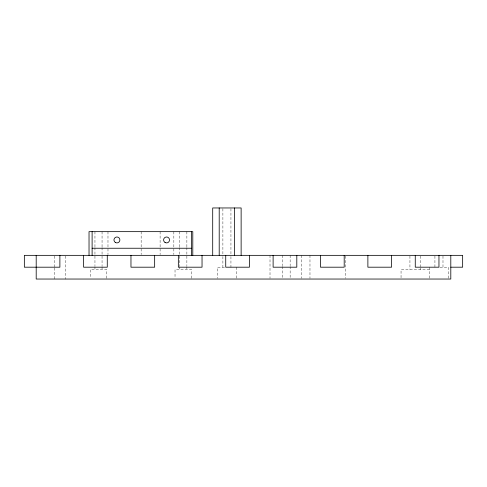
<?xml version="1.0" encoding="UTF-8"?>
<svg xmlns="http://www.w3.org/2000/svg" width="487" height="487" viewBox="0 0 487 487"><rect width="100%" height="100%" fill="white"/><g stroke="black" fill="none" stroke-linecap="round" stroke-linejoin="round"><path stroke-width="0.37" stroke-dasharray="2.44 1.83" d="M224.464 267.193L217.439 267.193L217.439 278.296M439.998 267.193L448.436 267.193L448.436 278.296M429.479 269.561L401.051 269.561L401.051 278.308M442.987 256.089L442.987 267.193M434.928 256.089L434.928 267.193M429.479 267.193L429.479 278.308M420.598 256.095L420.598 267.314M420.598 268.063L420.598 269.561M409.938 256.095L409.938 269.561M345.514 256.089L345.514 278.296M309.976 255.346L309.976 278.296M301.642 255.346L301.642 278.296M290.149 255.346L290.149 265.713M290.149 266.45L290.149 278.296M282.216 255.346L282.216 265.713M282.216 266.45L282.216 278.296M270.011 255.346L270.011 278.296M236.39 267.193L236.39 278.296M230.941 208.722L230.941 255.803M230.941 256.564L230.941 267.193M222.888 208.722L222.888 255.803M222.888 256.564L222.888 267.193M191.616 278.308L191.616 269.561L175.028 269.561L175.028 278.308M186.874 231.654L186.874 246.818M186.874 247.573L186.874 265.768M186.874 266.529L186.874 269.561M179.77 231.654L179.77 246.818M179.77 247.573L179.77 265.768M179.77 266.529L179.77 269.561M173.847 231.654L173.847 254.604M160.107 231.654L160.107 254.604M141.151 231.654L141.151 254.604M107.98 231.654L107.98 254.604M106.799 278.308L106.799 269.561L90.211 269.561L90.211 278.308M102.057 231.654L102.057 246.818M102.057 247.573L102.057 265.768M102.057 266.529L102.057 269.561M94.953 231.654L94.953 246.818M94.953 247.573L94.953 265.768M94.953 266.529L94.953 269.561M65.221 256.089L65.221 279.039M54.556 256.089L54.556 267.193M54.556 267.935L54.556 279.039"/><path stroke-width="0.73" d="M92.11 248.236L191.379 248.236M450.804 267.193L462.65 267.193L462.65 255.346L24.35 255.346L24.35 267.193L59.889 267.193L59.889 255.346M450.804 255.346L450.804 279.039L36.196 279.039L36.196 255.346M438.957 255.346L438.957 267.193L415.265 267.193L415.265 255.346M391.572 255.346L391.572 267.193L367.88 267.193L367.88 255.346M344.193 255.346L344.193 267.193L320.501 267.193L320.501 255.346M296.808 255.346L296.808 267.193L273.116 267.193L273.116 255.346M249.423 255.346L249.423 267.193L225.731 267.193L225.731 255.346M241.132 255.346L241.132 207.961L212.703 207.961L212.703 255.346M234.631 207.961L234.631 255.346M219.205 207.961L219.205 255.346M202.038 255.346L202.038 267.193L178.345 267.193L178.345 255.346M192.797 255.346L192.797 231.654L89.03 231.654L89.03 255.346M191.379 231.654L191.379 255.346M154.653 255.346L154.653 267.193L130.966 267.193L130.966 255.346M107.274 255.346L107.274 267.193L83.581 267.193L83.581 255.346M92.11 231.654L92.11 255.346M115.443 242.514A2.959 2.959 0 0 0 119.887 239.945A2.959 2.959 0 0 0 115.443 237.382A2.959 2.959 0 0 0 115.443 242.514M165.081 242.514A2.959 2.959 0 0 0 169.525 239.945A2.959 2.959 0 0 0 165.081 237.382A2.959 2.959 0 0 0 165.081 242.514"/></g></svg>
